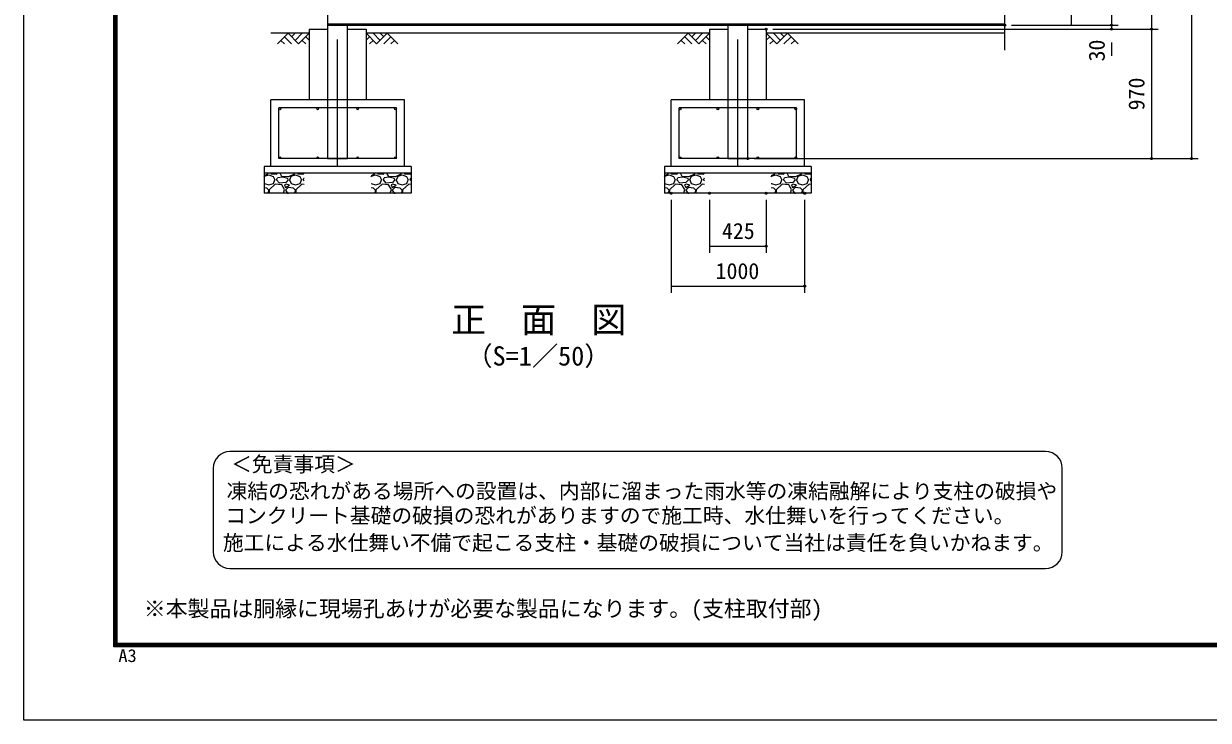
# Model space of a CAD drawing. Units: millimetres at full size. Extents: x -10500 to 10500, y -7425 to 7425.
# Drawn here: x -10500 to -1621, y -7425 to -2203 of the extents above; entities that cross this region are included whole.
import ezdxf
from ezdxf.enums import TextEntityAlignment as Align

# ---------------------------------------------------------------- set-up
doc = ezdxf.new("R2010")
doc.units = ezdxf.units.MM
doc.header["$LTSCALE"] = 30
doc.header["$PDMODE"] = 32
doc.header["$PDSIZE"] = 15
doc.linetypes.add('USER1', pattern=[50.8, 31.75, -6.35, 6.35, -6.35])
for name, color, linetype, lineweight in [('0-1_D-STR-DIM', 7, 'Continuous', 13), ('0-2_D-BMK', 2, 'USER1', 13), ('0-3_D-STR3', 3, 'Continuous', 13), ('0-4_D-STR1', 1, 'Continuous', 18), ('0-8_D-TTL-TXT', 7, 'Continuous', 13), ('0-9_D-BGD', 7, 'Continuous', 18), ('0-A_D-STR4', 7, 'Continuous', 18), ('0-B_D-DCR-HCH', 7, 'Continuous', 13), ('0-C_D-TTL', 7, 'Continuous', 18)]:
    doc.layers.add(name, color=color, linetype=linetype, lineweight=lineweight)
doc.layers.add('0-6_Defpoints', color=253, linetype='Continuous')
doc.styles.add('ＭＳ ゴシック', font='')
doc.styles.get('ＭＳ ゴシック').set_extended_font_data('MS Gothic')

msp = doc.modelspace()

# ---------------------------------------------------------------- linework, layer by layer
at = {"layer": '0-1_D-STR-DIM'}
for p, q in [((-2046.86, 5785.7), (-2046.86, -2244.3)), ((-1746.86, 5785.7), (-1746.86, -3214.3)), ((-2346.86, -214.3), (-2346.86, -2214.3)), ((-3146.86, -2401.89), (-3146.86, -1239.95)), ((-2646.86, -2214.3), (-2646.86, -1548.3)), ((-3096.86, -2214.3), (-2596.86, -2214.3)), ((-3096.86, -2214.3), (-2296.86, -2214.3)), ((-3096.86, -2214.3), (-2296.86, -2214.3)), ((-2346.86, -2214.3), (-2346.86, -2244.3)), ((-4884.36, -2244.3), (-1996.86, -2244.3)), ((-4884.36, -2244.3), (-2296.86, -2244.3)), ((-4884.36, -2244.3), (-1996.86, -2244.3)), ((-2046.86, -2244.3), (-2046.86, -3214.3)), ((-2346.86, -2344.3), (-2346.86, -2444.3)), ((-5021.86, -3214.3), (-1996.86, -3214.3)), ((-5021.86, -3214.3), (-1696.86, -3214.3)), ((-5646.86, -3524.3), (-5646.86, -4219.64)), ((-5359.36, -3524.3), (-5359.36, -3919.64)), ((-4934.36, -3524.3), (-4934.36, -3919.64)), ((-4646.86, -3524.3), (-4646.86, -4219.64)), ((-5359.36, -3869.64), (-4934.36, -3869.64)), ((-5646.86, -4169.64), (-4646.86, -4169.64))]:
    msp.add_line(p, q, dxfattribs=at)
at = {"layer": '0-2_D-BMK'}
for p, q in [((-8146.86, -3274.3), (-8146.86, 5845.7)), ((-5146.86, -3274.3), (-5146.86, 5845.7))]:
    msp.add_line(p, q, dxfattribs=at)
at = {"layer": '0-3_D-STR3'}
for p, q in [((-3146.86, -2205.3), (-8221.86, -2205.3)), ((-7706.86, -2834.3), (-8586.86, -2834.3)), ((-8586.86, -3214.3), (-8586.86, -2834.3)), ((-7706.86, -3214.3), (-7706.86, -2834.3)), ((-4706.86, -2834.3), (-5586.86, -2834.3)), ((-5586.86, -3214.3), (-5586.86, -2834.3)), ((-4706.86, -3214.3), (-4706.86, -2834.3)), ((-7706.86, -3214.3), (-8586.86, -3214.3)), ((-4706.86, -3214.3), (-5586.86, -3214.3))]:
    msp.add_line(p, q, dxfattribs=at)
for centre in [(-8580.36, -2840.8), (-8296.86, -2840.8), (-7996.86, -2840.8), (-7713.36, -2840.8), (-5580.36, -2840.8), (-5296.86, -2840.8), (-4996.86, -2840.8), (-4713.36, -2840.8), (-8580.36, -3207.8), (-8296.86, -3207.8), (-7996.86, -3207.8), (-7713.36, -3207.8), (-5580.36, -3207.8), (-5296.86, -3207.8), (-4996.86, -3207.8), (-4713.36, -3207.8)]:
    msp.add_circle(centre, 6.5, dxfattribs=at)
at = {"layer": '0-4_D-STR1'}
for p, q in [((-8221.86, -2210.3), (-3146.86, -2210.3)), ((-8221.86, -2214.3), (-3146.86, -2214.3)), ((-5221.86, -2214.3), (-5221.86, -3214.3)), ((-5071.86, -3214.3), (-5071.86, -2214.3)), ((-5221.86, -3214.3), (-5071.86, -3214.3))]:
    msp.add_line(p, q, dxfattribs=at)
msp.add_lwpolyline([(-8221.86, 5785.7), (-8221.86, -3214.3), (-8071.86, -3214.3), (-8071.86, -2214.3)], dxfattribs=at)
at = {"layer": '0-6_Defpoints'}
for p in [(-3146.86, -2214.3), (-3146.86, -2214.3), (-2346.86, -2214.3), (-4934.36, -2244.3), (-2346.86, -2244.3), (-2046.86, -2244.3), (-5071.86, -3214.3), (-5071.86, -3214.3), (-2046.86, -3214.3), (-1746.86, -3214.3), (-5646.86, -3474.3), (-5359.36, -3474.3), (-4934.36, -3474.3), (-4646.86, -3474.3), (-4934.36, -3869.64), (-4646.86, -4169.64)]:
    msp.add_point(p, dxfattribs=at)
at = {"layer": '0-8_D-TTL-TXT', "color": 2}
for p, q in [((-2840.63, -5410.88), (-8954.51, -5410.88)), ((-9079.51, -5535.88), (-9079.51, -6160.88)), ((-2715.63, -6160.88), (-2715.63, -5535.88)), ((-8954.51, -6285.88), (-2840.63, -6285.88))]:
    msp.add_line(p, q, dxfattribs=at)
for centre, start, end in [((-8954.51, -5535.88), 90, 180), ((-2840.63, -5535.88), 0, 90), ((-8954.51, -6160.88), 180, 270), ((-2840.63, -6160.88), 270, 0)]:
    msp.add_arc(centre, 125, start, end, dxfattribs=at)
at = {"layer": '0-9_D-BGD'}
for p, q in [((-8359.36, -2274.3), (-8646.86, -2274.3)), ((-5359.36, -2274.3), (-7934.36, -2274.3)), ((-3146.86, -2274.3), (-4934.36, -2274.3))]:
    msp.add_line(p, q, dxfattribs=at)
at = {"layer": '0-A_D-STR4'}
for p, q in [((-8359.36, -2244.3), (-8221.86, -2244.3)), ((-8359.36, -2244.3), (-8359.36, -2774.3)), ((-8071.86, -2244.3), (-7934.36, -2244.3)), ((-7934.36, -2244.3), (-7934.36, -2774.3)), ((-5359.36, -2244.3), (-5221.86, -2244.3)), ((-5359.36, -2244.3), (-5359.36, -2774.3)), ((-5071.86, -2244.3), (-4934.36, -2244.3)), ((-4934.36, -2244.3), (-4934.36, -2774.3)), ((-7646.86, -2774.3), (-8646.86, -2774.3)), ((-8646.86, -3274.3), (-8646.86, -2774.3)), ((-7646.86, -3274.3), (-7646.86, -2774.3)), ((-4646.86, -2774.3), (-5646.86, -2774.3)), ((-5646.86, -3274.3), (-5646.86, -2774.3)), ((-4646.86, -3274.3), (-4646.86, -2774.3)), ((-7596.86, -3274.3), (-8696.86, -3274.3)), ((-8696.86, -3274.3), (-8696.86, -3474.3)), ((-7596.86, -3274.3), (-7596.86, -3474.3)), ((-4596.86, -3274.3), (-5696.86, -3274.3)), ((-5696.86, -3274.3), (-5696.86, -3474.3)), ((-4596.86, -3274.3), (-4596.86, -3474.3)), ((-7596.86, -3324.3), (-8696.86, -3324.3)), ((-4596.86, -3324.3), (-5696.86, -3324.3)), ((-7596.86, -3474.3), (-8696.86, -3474.3)), ((-4596.86, -3474.3), (-5696.86, -3474.3))]:
    msp.add_line(p, q, dxfattribs=at)
at = {"layer": '0-B_D-DCR-HCH'}
for p, q in [((-8518.99, -2274.3), (-8598.81, -2354.11)), ((-8545.6, -2300.9), (-8492.14, -2354.11)), ((-8518.99, -2274.3), (-8439.18, -2354.11)), ((-8492.39, -2300.9), (-8465.78, -2274.3)), ((-8465.78, -2327.51), (-8412.57, -2274.3)), ((-8439.18, -2354.11), (-8359.36, -2274.3)), ((-8385.96, -2300.9), (-8359.36, -2327.39)), ((-7854.54, -2354.11), (-7934.36, -2274.3)), ((-7907.75, -2300.9), (-7934.36, -2327.39)), ((-7827.93, -2327.51), (-7881.15, -2274.3)), ((-7774.72, -2274.3), (-7854.54, -2354.11)), ((-7801.19, -2301.04), (-7827.93, -2274.3)), ((-7748.12, -2300.9), (-7801.57, -2354.11)), ((-7774.72, -2274.3), (-7694.9, -2354.11)), ((-5518.99, -2274.3), (-5598.81, -2354.11)), ((-5545.6, -2300.9), (-5492.14, -2354.11)), ((-5518.99, -2274.3), (-5439.18, -2354.11)), ((-5492.39, -2300.9), (-5465.78, -2274.3)), ((-5465.78, -2327.51), (-5412.57, -2274.3)), ((-5439.18, -2354.11), (-5359.36, -2274.3)), ((-5385.96, -2300.9), (-5359.36, -2327.39)), ((-4854.54, -2354.11), (-4934.36, -2274.3)), ((-4907.75, -2300.9), (-4934.36, -2327.39)), ((-4827.93, -2327.51), (-4881.15, -2274.3)), ((-4774.72, -2274.3), (-4854.54, -2354.11)), ((-4801.19, -2301.04), (-4827.93, -2274.3)), ((-4748.12, -2300.9), (-4801.57, -2354.11)), ((-4774.72, -2274.3), (-4694.9, -2354.11)), ((-8572.21, -2327.51), (-8545.48, -2354.11)), ((-8412.57, -2327.51), (-8385.84, -2354.11)), ((-7881.15, -2327.51), (-7907.87, -2354.11)), ((-7721.51, -2327.51), (-7748.24, -2354.11)), ((-5572.21, -2327.51), (-5545.48, -2354.11)), ((-5412.57, -2327.51), (-5385.84, -2354.11)), ((-4881.15, -2327.51), (-4907.87, -2354.11)), ((-4721.51, -2327.51), (-4748.24, -2354.11)), ((-8672.15, -3329.52), (-8696.86, -3342.46)), ((-8696.86, -3351.83), (-8694.15, -3345.52)), ((-8694.15, -3345.52), (-8662.15, -3335.52)), ((-8670.66, -3324.3), (-8672.15, -3329.52)), ((-8662.15, -3335.52), (-8630.15, -3347.52)), ((-8647.51, -3324.3), (-8646.15, -3327.52)), ((-8630.15, -3347.52), (-8618.15, -3373.52)), ((-8628.15, -3401.52), (-8618.15, -3373.52)), ((-8604.15, -3373.52), (-8598.15, -3357.52)), ((-8582.15, -3397.52), (-8604.15, -3373.52)), ((-8560.15, -3353.52), (-8598.15, -3357.52)), ((-8564.15, -3347.52), (-8577.7, -3324.3)), ((-8514.15, -3351.52), (-8564.15, -3347.52)), ((-8520.15, -3363.52), (-8560.15, -3353.52)), ((-8518.15, -3373.52), (-8536.15, -3393.52)), ((-8518.15, -3373.52), (-8520.15, -3363.52)), ((-8472.15, -3329.52), (-8514.15, -3351.52)), ((-8508.15, -3373.52), (-8496.15, -3401.52)), ((-8506.15, -3373.52), (-8494.15, -3345.52)), ((-8494.15, -3345.52), (-8462.15, -3335.52)), ((-8470.66, -3324.3), (-8472.15, -3329.52)), ((-8462.15, -3335.52), (-8430.15, -3347.52)), ((-8447.51, -3324.3), (-8446.15, -3327.52)), ((-8446.15, -3327.52), (-8404.15, -3329.52)), ((-8430.15, -3347.52), (-8418.15, -3373.52)), ((-8428.15, -3401.52), (-8418.15, -3373.52)), ((-8404.15, -3329.52), (-8397.39, -3324.3)), ((-8404.15, -3373.52), (-8398.15, -3357.52)), ((-8396.86, -3381.48), (-8404.15, -3373.52)), ((-8396.86, -3357.38), (-8398.15, -3357.52)), ((-7872.15, -3329.52), (-7896.86, -3342.46)), ((-7896.86, -3351.83), (-7894.15, -3345.52)), ((-7894.15, -3345.52), (-7862.15, -3335.52)), ((-7870.66, -3324.3), (-7872.15, -3329.52)), ((-7862.15, -3335.52), (-7830.15, -3347.52)), ((-7847.51, -3324.3), (-7846.15, -3327.52)), ((-7846.15, -3327.52), (-7804.15, -3329.52)), ((-7830.15, -3347.52), (-7818.15, -3373.52)), ((-7828.15, -3401.52), (-7818.15, -3373.52)), ((-7804.15, -3329.52), (-7797.39, -3324.3)), ((-7804.15, -3373.52), (-7798.15, -3357.52)), ((-7782.15, -3397.52), (-7804.15, -3373.52)), ((-7760.15, -3353.52), (-7798.15, -3357.52)), ((-7764.15, -3347.52), (-7777.7, -3324.3)), ((-7714.15, -3351.52), (-7764.15, -3347.52)), ((-7720.15, -3363.52), (-7760.15, -3353.52)), ((-7718.15, -3373.52), (-7736.15, -3393.52)), ((-7718.15, -3373.52), (-7720.15, -3363.52)), ((-7672.15, -3329.52), (-7714.15, -3351.52)), ((-7708.15, -3373.52), (-7696.15, -3401.52)), ((-7706.15, -3373.52), (-7694.15, -3345.52)), ((-7694.15, -3345.52), (-7662.15, -3335.52)), ((-7670.66, -3324.3), (-7672.15, -3329.52)), ((-7662.15, -3335.52), (-7630.15, -3347.52)), ((-7647.51, -3324.3), (-7646.15, -3327.52)), ((-7646.15, -3327.52), (-7604.15, -3329.52)), ((-7630.15, -3347.52), (-7618.15, -3373.52)), ((-7628.15, -3401.52), (-7618.15, -3373.52)), ((-7604.15, -3329.52), (-7597.39, -3324.3)), ((-7604.15, -3373.52), (-7598.15, -3357.52)), ((-7596.86, -3381.48), (-7604.15, -3373.52)), ((-7596.86, -3357.38), (-7598.15, -3357.52)), ((-5672.15, -3329.52), (-5696.86, -3342.46)), ((-5696.86, -3351.83), (-5694.15, -3345.52)), ((-5694.15, -3345.52), (-5662.15, -3335.52)), ((-5670.66, -3324.3), (-5672.15, -3329.52)), ((-5662.15, -3335.52), (-5630.15, -3347.52)), ((-5647.51, -3324.3), (-5646.15, -3327.52)), ((-5646.15, -3327.52), (-5604.15, -3329.52)), ((-5630.15, -3347.52), (-5618.15, -3373.52)), ((-5628.15, -3401.52), (-5618.15, -3373.52)), ((-5604.15, -3329.52), (-5597.39, -3324.3)), ((-5604.15, -3373.52), (-5598.15, -3357.52)), ((-5582.15, -3397.52), (-5604.15, -3373.52)), ((-5560.15, -3353.52), (-5598.15, -3357.52)), ((-5564.15, -3347.52), (-5577.7, -3324.3)), ((-5514.15, -3351.52), (-5564.15, -3347.52)), ((-5520.15, -3363.52), (-5560.15, -3353.52)), ((-5518.15, -3373.52), (-5536.15, -3393.52)), ((-5518.15, -3373.52), (-5520.15, -3363.52)), ((-5472.15, -3329.52), (-5514.15, -3351.52)), ((-5508.15, -3373.52), (-5496.15, -3401.52)), ((-5506.15, -3373.52), (-5494.15, -3345.52)), ((-5494.15, -3345.52), (-5462.15, -3335.52)), ((-5470.66, -3324.3), (-5472.15, -3329.52)), ((-5462.15, -3335.52), (-5430.15, -3347.52)), ((-5447.51, -3324.3), (-5446.15, -3327.52)), ((-5446.15, -3327.52), (-5404.15, -3329.52)), ((-5430.15, -3347.52), (-5418.15, -3373.52)), ((-5428.15, -3401.52), (-5418.15, -3373.52)), ((-5404.15, -3329.52), (-5397.39, -3324.3)), ((-5404.15, -3373.52), (-5398.15, -3357.52)), ((-5396.86, -3381.48), (-5404.15, -3373.52)), ((-5396.86, -3357.38), (-5398.15, -3357.52)), ((-4872.15, -3329.52), (-4896.86, -3342.46)), ((-4896.86, -3351.83), (-4894.15, -3345.52)), ((-4894.15, -3345.52), (-4862.15, -3335.52)), ((-4870.66, -3324.3), (-4872.15, -3329.52)), ((-4862.15, -3335.52), (-4830.15, -3347.52)), ((-4847.51, -3324.3), (-4846.15, -3327.52)), ((-4846.15, -3327.52), (-4804.15, -3329.52)), ((-4830.15, -3347.52), (-4818.15, -3373.52)), ((-4828.15, -3401.52), (-4818.15, -3373.52)), ((-4804.15, -3329.52), (-4797.39, -3324.3)), ((-4804.15, -3373.52), (-4798.15, -3357.52)), ((-4782.15, -3397.52), (-4804.15, -3373.52)), ((-4760.15, -3353.52), (-4798.15, -3357.52)), ((-4764.15, -3347.52), (-4777.7, -3324.3)), ((-4714.15, -3351.52), (-4764.15, -3347.52)), ((-4720.15, -3363.52), (-4760.15, -3353.52)), ((-4718.15, -3373.52), (-4736.15, -3393.52)), ((-4718.15, -3373.52), (-4720.15, -3363.52)), ((-4672.15, -3329.52), (-4714.15, -3351.52)), ((-4708.15, -3373.52), (-4696.15, -3401.52)), ((-4706.15, -3373.52), (-4694.15, -3345.52)), ((-4694.15, -3345.52), (-4662.15, -3335.52)), ((-4670.66, -3324.3), (-4672.15, -3329.52)), ((-4662.15, -3335.52), (-4630.15, -3347.52)), ((-4647.51, -3324.3), (-4646.15, -3327.52)), ((-4646.15, -3327.52), (-4604.15, -3329.52)), ((-4630.15, -3347.52), (-4618.15, -3373.52)), ((-4628.15, -3401.52), (-4618.15, -3373.52)), ((-4604.15, -3329.52), (-4597.39, -3324.3)), ((-4604.15, -3373.52), (-4598.15, -3357.52)), ((-4596.86, -3381.48), (-4604.15, -3373.52)), ((-4596.86, -3357.38), (-4598.15, -3357.52)), ((-8696.86, -3399.87), (-8696.15, -3401.52)), ((-8678.15, -3435.52), (-8696.86, -3432.71)), ((-8696.15, -3401.52), (-8662.15, -3411.52)), ((-8662.15, -3449.52), (-8678.15, -3435.52)), ((-8669.25, -3474.3), (-8662.15, -3461.52)), ((-8662.15, -3411.52), (-8628.15, -3401.52)), ((-8662.15, -3461.52), (-8662.15, -3449.52)), ((-8660.15, -3447.52), (-8661.43, -3474.3)), ((-8614.15, -3405.52), (-8660.15, -3447.52)), ((-8566.15, -3409.52), (-8614.15, -3405.52)), ((-8536.15, -3393.52), (-8582.15, -3397.52)), ((-8544.15, -3445.52), (-8566.15, -3409.52)), ((-8553.36, -3474.3), (-8544.15, -3445.52)), ((-8532.15, -3405.52), (-8546.15, -3411.52)), ((-8546.15, -3411.52), (-8538.15, -3431.52)), ((-8538.15, -3431.52), (-8508.15, -3413.52)), ((-8518.15, -3429.52), (-8538.15, -3449.52)), ((-8538.15, -3449.52), (-8522.15, -3473.52)), ((-8508.15, -3413.52), (-8532.15, -3405.52)), ((-8478.15, -3435.52), (-8518.15, -3429.52)), ((-8496.15, -3401.52), (-8462.15, -3411.52)), ((-8462.15, -3449.52), (-8478.15, -3435.52)), ((-8469.25, -3474.3), (-8462.15, -3461.52)), ((-8462.15, -3411.52), (-8428.15, -3401.52)), ((-8462.15, -3461.52), (-8462.15, -3449.52)), ((-8460.15, -3447.52), (-8461.43, -3474.3)), ((-8414.15, -3405.52), (-8460.15, -3447.52)), ((-8396.86, -3406.96), (-8414.15, -3405.52)), ((-7896.86, -3399.87), (-7896.15, -3401.52)), ((-7878.15, -3435.52), (-7896.86, -3432.71)), ((-7896.15, -3401.52), (-7862.15, -3411.52)), ((-7862.15, -3449.52), (-7878.15, -3435.52)), ((-7869.25, -3474.3), (-7862.15, -3461.52)), ((-7862.15, -3411.52), (-7828.15, -3401.52)), ((-7862.15, -3461.52), (-7862.15, -3449.52)), ((-7860.15, -3447.52), (-7861.43, -3474.3)), ((-7814.15, -3405.52), (-7860.15, -3447.52)), ((-7766.15, -3409.52), (-7814.15, -3405.52)), ((-7736.15, -3393.52), (-7782.15, -3397.52)), ((-7744.15, -3445.52), (-7766.15, -3409.52)), ((-7753.36, -3474.3), (-7744.15, -3445.52)), ((-7732.15, -3405.52), (-7746.15, -3411.52)), ((-7746.15, -3411.52), (-7738.15, -3431.52)), ((-7738.15, -3431.52), (-7708.15, -3413.52)), ((-7718.15, -3429.52), (-7738.15, -3449.52)), ((-7738.15, -3449.52), (-7722.15, -3473.52)), ((-7708.15, -3413.52), (-7732.15, -3405.52)), ((-7678.15, -3435.52), (-7718.15, -3429.52)), ((-7696.15, -3401.52), (-7662.15, -3411.52)), ((-7662.15, -3449.52), (-7678.15, -3435.52)), ((-7669.25, -3474.3), (-7662.15, -3461.52)), ((-7662.15, -3411.52), (-7628.15, -3401.52)), ((-7662.15, -3461.52), (-7662.15, -3449.52)), ((-7660.15, -3447.52), (-7661.43, -3474.3)), ((-7614.15, -3405.52), (-7660.15, -3447.52)), ((-7596.86, -3406.96), (-7614.15, -3405.52)), ((-5696.86, -3399.87), (-5696.15, -3401.52)), ((-5678.15, -3435.52), (-5696.86, -3432.71)), ((-5696.15, -3401.52), (-5662.15, -3411.52)), ((-5662.15, -3449.52), (-5678.15, -3435.52)), ((-5669.25, -3474.3), (-5662.15, -3461.52)), ((-5662.15, -3411.52), (-5628.15, -3401.52)), ((-5662.15, -3461.52), (-5662.15, -3449.52)), ((-5660.15, -3447.52), (-5661.43, -3474.3)), ((-5614.15, -3405.52), (-5660.15, -3447.52)), ((-5566.15, -3409.52), (-5614.15, -3405.52)), ((-5536.15, -3393.52), (-5582.15, -3397.52)), ((-5544.15, -3445.52), (-5566.15, -3409.52)), ((-5553.36, -3474.3), (-5544.15, -3445.52)), ((-5532.15, -3405.52), (-5546.15, -3411.52)), ((-5546.15, -3411.52), (-5538.15, -3431.52)), ((-5538.15, -3431.52), (-5508.15, -3413.52)), ((-5518.15, -3429.52), (-5538.15, -3449.52)), ((-5538.15, -3449.52), (-5522.15, -3473.52)), ((-5508.15, -3413.52), (-5532.15, -3405.52)), ((-5478.15, -3435.52), (-5518.15, -3429.52)), ((-5496.15, -3401.52), (-5462.15, -3411.52)), ((-5462.15, -3449.52), (-5478.15, -3435.52)), ((-5469.25, -3474.3), (-5462.15, -3461.52)), ((-5462.15, -3411.52), (-5428.15, -3401.52)), ((-5462.15, -3461.52), (-5462.15, -3449.52)), ((-5460.15, -3447.52), (-5461.43, -3474.3)), ((-5414.15, -3405.52), (-5460.15, -3447.52)), ((-5396.86, -3406.96), (-5414.15, -3405.52)), ((-4896.86, -3399.87), (-4896.15, -3401.52)), ((-4878.15, -3435.52), (-4896.86, -3432.71)), ((-4896.15, -3401.52), (-4862.15, -3411.52)), ((-4862.15, -3449.52), (-4878.15, -3435.52)), ((-4869.25, -3474.3), (-4862.15, -3461.52)), ((-4862.15, -3411.52), (-4828.15, -3401.52)), ((-4862.15, -3461.52), (-4862.15, -3449.52)), ((-4860.15, -3447.52), (-4861.43, -3474.3)), ((-4814.15, -3405.52), (-4860.15, -3447.52)), ((-4766.15, -3409.52), (-4814.15, -3405.52)), ((-4736.15, -3393.52), (-4782.15, -3397.52)), ((-4744.15, -3445.52), (-4766.15, -3409.52)), ((-4753.36, -3474.3), (-4744.15, -3445.52)), ((-4732.15, -3405.52), (-4746.15, -3411.52)), ((-4746.15, -3411.52), (-4738.15, -3431.52)), ((-4738.15, -3431.52), (-4708.15, -3413.52)), ((-4718.15, -3429.52), (-4738.15, -3449.52)), ((-4738.15, -3449.52), (-4722.15, -3473.52)), ((-4708.15, -3413.52), (-4732.15, -3405.52)), ((-4678.15, -3435.52), (-4718.15, -3429.52)), ((-4696.15, -3401.52), (-4662.15, -3411.52)), ((-4662.15, -3449.52), (-4678.15, -3435.52)), ((-4669.25, -3474.3), (-4662.15, -3461.52)), ((-4662.15, -3411.52), (-4628.15, -3401.52)), ((-4662.15, -3461.52), (-4662.15, -3449.52)), ((-4660.15, -3447.52), (-4661.43, -3474.3)), ((-4614.15, -3405.52), (-4660.15, -3447.52)), ((-4596.86, -3406.96), (-4614.15, -3405.52)), ((-8522.15, -3473.52), (-8515.68, -3474.3)), ((-7722.15, -3473.52), (-7715.68, -3474.3)), ((-5522.15, -3473.52), (-5515.68, -3474.3)), ((-4722.15, -3473.52), (-4715.68, -3474.3))]:
    msp.add_line(p, q, dxfattribs=at)
msp.add_lwpolyline([(-8646.15, -3327.52), (-8604.15, -3329.52), (-8597.39, -3324.3)], dxfattribs=at)
at = {"layer": '0-C_D-TTL', "color": 2}
msp.add_lwpolyline([(-10500, 7425), (10500, 7425), (10500, -7425), (-10500, -7425)], close=True, dxfattribs=at)
at = {"layer": '0-C_D-TTL'}
for points in [[(-9825, 6875), (9825, 6875), (9825, -6875), (-9825, -6875)], [(-9818.75, 6868.75), (9818.75, 6868.75), (9818.75, -6868.75), (-9818.75, -6868.75)], [(-9812.5, 6862.5), (9812.5, 6862.5), (9812.5, -6862.5), (-9812.5, -6862.5)], [(-9806.25, 6856.25), (9806.25, 6856.25), (9806.25, -6856.25), (-9806.25, -6856.25)], [(-9800, 6850), (9800, 6850), (9800, -6850), (-9800, -6850)]]:
    msp.add_lwpolyline(points, close=True, dxfattribs=at)

# ---------------------------------------------------------------- texts
at = {"layer": '0-1_D-STR-DIM', "style": 'ＭＳ ゴシック'}
for s, p in [('30', (-2361.55, -2485.5)), ('970', (-2063.73, -2852.14))]:
    msp.add_text(s, height=120.3, rotation=90, dxfattribs=at).set_placement(p, align=Align.BOTTOM_LEFT)
for s, p in [('425', (-5266.5, -3852.77)), ('1000', (-5314.16, -4152.77))]:
    msp.add_text(s, height=120.3, dxfattribs=at).set_placement(p, align=Align.BOTTOM_LEFT)
at = {"layer": '0-8_D-TTL-TXT', "style": 'ＭＳ ゴシック'}
for s, height, p in [('正\u3000面\u3000図', 192.4, (-7296.61, -4575.92)), ('（S=1／50）', 144.3, (-7182.9, -4808.91)), ('＜免責事項＞ \u3000\u3000', 114.1, (-8945.25, -5596.33)), ('凍結の恐れがある場所への設置は、内部に溜まった雨水等の凍結融解により支柱の破損や', 114.1, (-8979.06, -5797.57)), ('コンクリート基礎の破損の恐れがありますので施工時、水仕舞いを行ってください。', 114.1, (-8989.33, -5981.13)), ('施工による水仕舞い不備で起こる支柱・基礎の破損について当社は責任を負いかねます。 ', 114.1, (-9006.81, -6184.86)), ('※本製品は胴縁に現場孔あけが必要な製品になります。(支柱取付部)', 120.3, (-9600, -6684.01))]:
    msp.add_text(s, height=height, dxfattribs=at).set_placement(p, align=Align.BOTTOM_LEFT)
at = {"layer": '0-C_D-TTL', "style": 'ＭＳ ゴシック', "width": 1.05}
msp.add_text('A3', height=96.11, dxfattribs=at).set_placement((-9790.22, -7017.03), align=Align.BOTTOM_LEFT)

doc.saveas('drawing.dxf')
